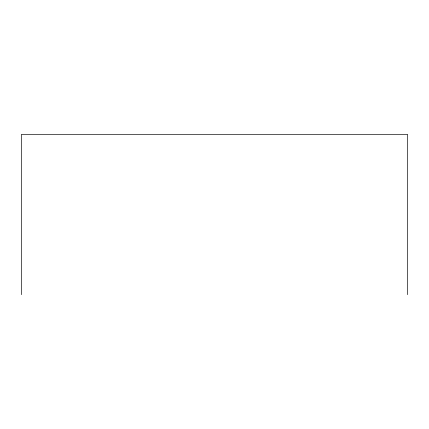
<?xml version="1.0" encoding="UTF-8"?>
<svg xmlns="http://www.w3.org/2000/svg" width="429" height="429" viewBox="0 0 429 429"><rect width="100%" height="100%" fill="white"/><g stroke="black" fill="none" stroke-linecap="round" stroke-linejoin="round"><path stroke-width="0.64" d="M407.55 294.653L407.55 134.347L21.45 134.347L21.45 294.653"/></g></svg>
